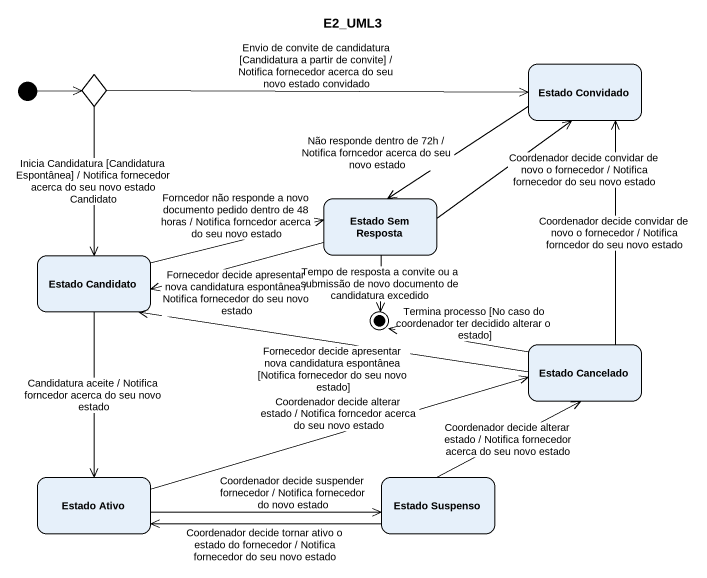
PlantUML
@startuml
title E2_UML3
hide empty description
state "Estado Convidado" as Estado_Convidado
state choice1 <<choice>>
state "Estado Sem Resposta" as Estado_Sem_Resposta
state "Estado Candidato" as Estado_Candidato
state "Estado Cancelado" as Estado_Cancelado
state "Estado Ativo" as Estado_Ativo
state "Estado Suspenso" as Estado_Suspenso
[*] -right-> choice1
Estado_Convidado --> Estado_Sem_Resposta : Não responde dentro de 72h / Notifica forncedor acerca do seu novo estado
choice1 -right-> Estado_Convidado : Envio de convite de candidatura [Candidatura a partir de convite] / Notifica fornecedor acerca do seu novo estado convidado
choice1 --> Estado_Candidato : Inicia Candidatura [Candidatura Espontânea] / Notifica fornecedor acerca do seu novo estado Candidato
Estado_Sem_Resposta -up-> Estado_Convidado : Coordenador decide convidar de novo o fornecedor / Notifica fornecedor do seu novo estado
Estado_Sem_Resposta -left-> Estado_Candidato : Fornecedor decide apresentar nova candidatura espontânea / Notifica fornecedor do seu novo estado
Estado_Candidato -right-> Estado_Sem_Resposta : Forncedor não responde a novo documento pedido dentro de 48 horas / Notifica forncedor acerca do seu novo estado
Estado_Candidato --> Estado_Ativo : Candidatura aceite / Notifica forncedor acerca do seu novo estado
Estado_Cancelado -up-> Estado_Convidado : Coordenador decide convidar de novo o fornecedor / Notifica forncedor do seu novo estado
Estado_Cancelado -left-> Estado_Candidato : Fornecedor decide apresentar nova candidatura espontânea [Notifica fornecedor do seu novo estado]
Estado_Ativo -right-> Estado_Cancelado : Coordenador decide alterar estado / Notifica forncedor acerca do seu novo estado
Estado_Ativo -right-> Estado_Suspenso : Coordenador decide suspender fornecedor / Notifica fornecedor do novo estado
Estado_Suspenso -up-> Estado_Cancelado : Coordenador decide alterar estado / Notifica fornecedor acerca do seu novo estado
Estado_Suspenso -left-> Estado_Ativo : Coordenador decide tornar ativo o estado do fornecedor / Notifica fornecedor do seu novo estado
Estado_Sem_Resposta --> [*] : Tempo de resposta a convite ou a submissão de novo documento de candidatura excedido
Estado_Cancelado -left-> [*] : Termina processo [No caso do coordenador ter decidido alterar o estado]
@enduml
